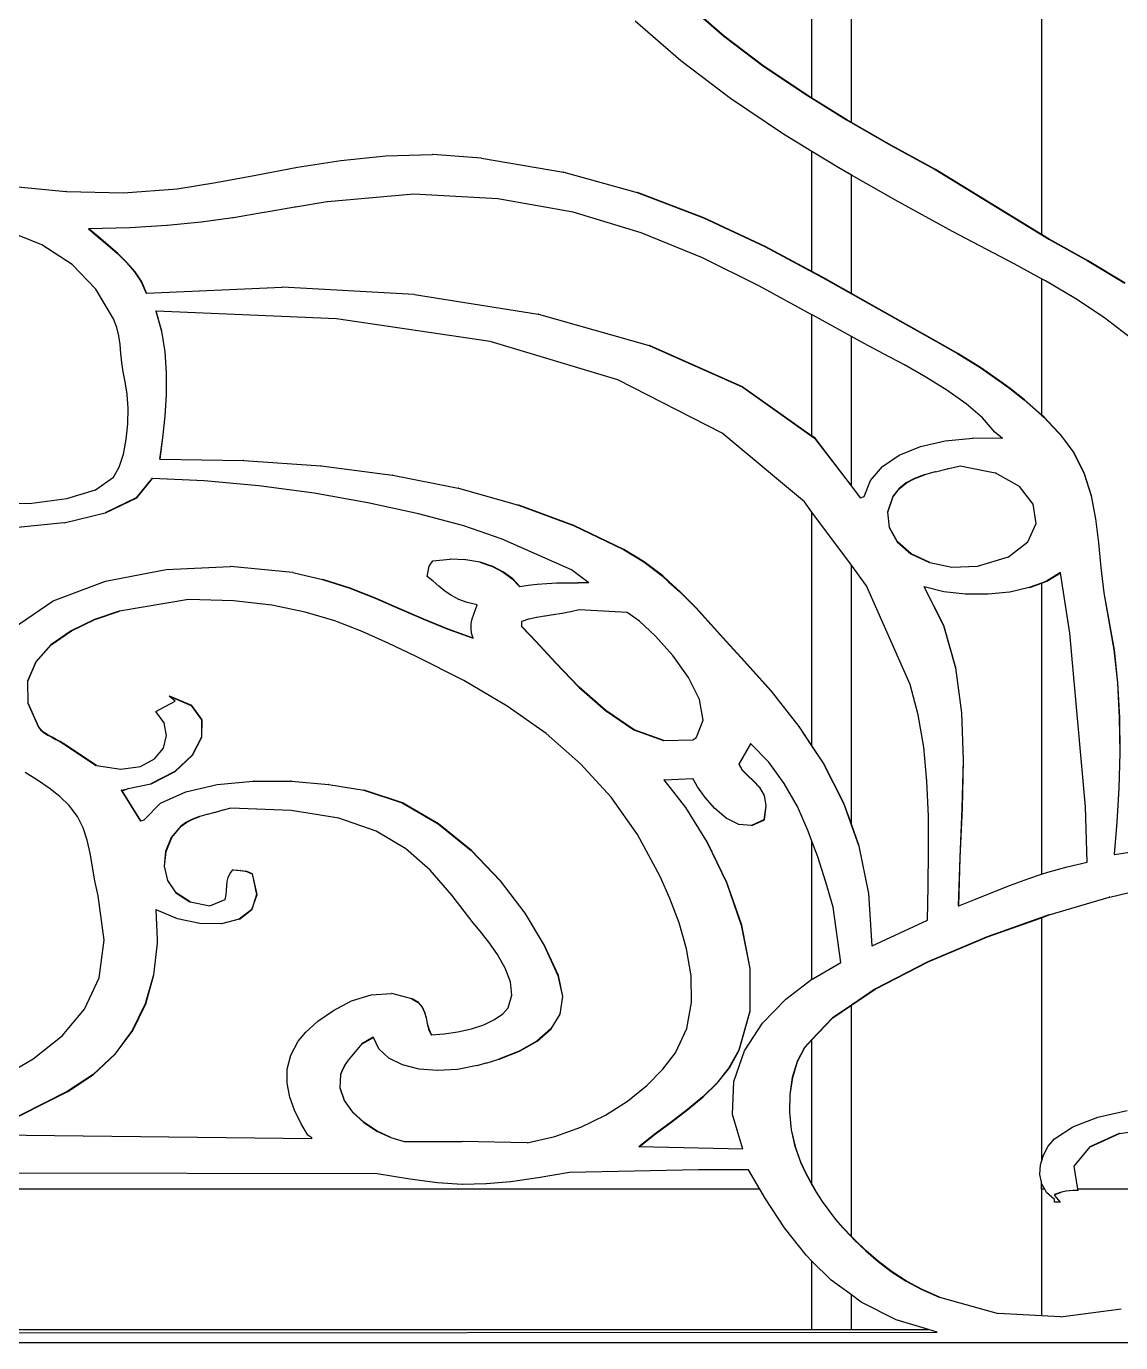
# Model space of a CAD drawing. Header units: inches. Extents: x 1397 to 20304, y -27267 to -746.
# Drawn here: x 4166.41 to 4180.51, y -26774.52 to -26757.56 of the extents above; entities that cross this region are included whole.
import ezdxf

# ---------------------------------------------------------------- set-up
doc = ezdxf.new("R2010")
doc.units = ezdxf.units.IN
doc.header["$LTSCALE"] = 17
doc.header["$MEASUREMENT"] = 0
doc.layers.add('25 BOT BAR', color=12, linetype='Continuous', lineweight=25)

# ---------------------------------------------------------------- blocks, each defined once
blk = doc.blocks.new('A$C99292ed1')
for p, q in [((105.029, 19.658), (105.029, 28.515)), ((104.521, 20.047), (104.521, 28.379)), ((107.478, 23.249), (107.478, 17.854)), ((102.928, 21.544), (103.387, 21.046)), ((103.392, 21.046), (102.932, 21.544)), ((102.832, 20.648), (102.244, 21.288)), ((103.392, 21.046), (103.387, 21.046)), ((103.387, 21.046), (103.885, 20.574)), ((103.89, 20.574), (103.392, 21.046)), ((103.473, 20.043), (102.832, 20.648)), ((103.885, 20.574), (104.415, 20.126)), ((103.89, 20.574), (103.885, 20.574)), ((104.419, 20.126), (103.89, 20.574)), ((104.155, 19.47), (103.473, 20.043)), ((104.419, 20.126), (104.415, 20.126)), ((104.415, 20.126), (104.967, 19.699)), ((104.521, 20.047), (104.419, 20.126)), ((104.972, 19.699), (104.521, 20.047)), ((104.967, 19.699), (105.534, 19.29)), ((104.972, 19.699), (104.967, 19.699)), ((105.029, 19.658), (104.972, 19.699)), ((105.539, 19.29), (105.029, 19.658)), ((104.521, 19.189), (104.155, 19.47)), ((104.521, 17.256), (104.521, 19.189)), ((104.867, 18.925), (104.521, 19.189)), ((105.539, 19.29), (105.534, 19.29)), ((105.534, 19.29), (106.11, 18.898)), ((106.115, 18.898), (105.539, 19.29)), ((97.894, 18.935), (98.45, 19.045)), ((98.45, 19.045), (99.029, 19.119)), ((99.029, 19.119), (99.631, 19.138)), ((99.631, 19.138), (99.632, 19.138)), ((99.636, 19.138), (99.632, 19.138)), ((100.258, 19.084), (99.636, 19.138)), ((100.262, 19.084), (100.258, 19.084)), ((100.262, 19.084), (101.32, 18.856)), ((97.357, 18.81), (97.894, 18.935)), ((101.325, 18.856), (101.32, 18.856)), ((101.325, 18.856), (102.268, 18.529)), ((105.029, 18.809), (104.867, 18.925)), ((106.11, 18.898), (107.573, 17.778)), ((106.115, 18.898), (106.11, 18.898)), ((107.478, 17.854), (106.115, 18.898)), ((96.34, 18.587), (96.84, 18.687)), ((96.84, 18.687), (97.357, 18.81)), ((105.029, 16.902), (105.029, 18.809)), ((105.597, 18.403), (105.029, 18.809)), ((94.159, 18.638), (94.909, 18.547)), ((94.914, 18.547), (94.909, 18.547)), ((94.914, 18.547), (95.649, 18.524)), ((95.649, 18.524), (96.34, 18.587)), ((99.39, 18.504), (98.279, 18.379)), ((100.475, 18.427), (99.39, 18.504)), ((102.268, 18.529), (103.125, 18.123)), ((102.273, 18.529), (102.268, 18.529)), ((103.13, 18.123), (102.273, 18.529)), ((98.274, 18.379), (97.865, 18.291)), ((98.279, 18.379), (98.274, 18.379)), ((101.446, 18.209), (100.475, 18.427)), ((106.333, 17.902), (105.597, 18.403)), ((97.46, 18.204), (97.066, 18.123)), ((97.465, 18.204), (97.46, 18.204)), ((97.86, 18.291), (97.465, 18.204)), ((97.865, 18.291), (97.86, 18.291)), ((102.319, 17.881), (101.446, 18.209)), ((96.21, 17.996), (95.736, 17.958)), ((96.215, 17.996), (96.21, 17.996)), ((96.649, 18.052), (96.215, 17.996)), ((96.654, 18.052), (96.649, 18.052)), ((97.061, 18.123), (96.654, 18.052)), ((97.066, 18.123), (97.061, 18.123)), ((103.125, 18.123), (103.915, 17.66)), ((103.13, 18.123), (103.125, 18.123)), ((103.919, 17.66), (103.13, 18.123)), ((94.598, 17.686), (94.119, 17.927)), ((95.199, 17.944), (95.321, 17.812)), ((95.204, 17.944), (95.199, 17.944)), ((95.731, 17.958), (95.204, 17.944)), ((95.326, 17.812), (95.204, 17.944)), ((95.321, 17.812), (95.447, 17.68)), ((95.326, 17.812), (95.321, 17.812)), ((95.452, 17.68), (95.326, 17.812)), ((95.736, 17.958), (95.731, 17.958)), ((103.113, 17.474), (102.319, 17.881)), ((107.125, 17.38), (106.333, 17.902)), ((107.578, 17.778), (107.478, 17.854)), ((94.987, 17.368), (94.598, 17.686)), ((95.447, 17.68), (95.571, 17.545)), ((95.452, 17.68), (95.447, 17.68)), ((95.576, 17.545), (95.452, 17.68)), ((103.915, 17.66), (104.659, 17.16)), ((103.919, 17.66), (103.915, 17.66)), ((104.521, 17.256), (103.919, 17.66)), ((107.578, 17.778), (107.573, 17.778)), ((107.573, 17.778), (108.069, 17.435)), ((108.074, 17.435), (107.578, 17.778)), ((95.571, 17.545), (95.689, 17.403)), ((95.576, 17.545), (95.571, 17.545)), ((95.694, 17.403), (95.576, 17.545)), ((103.844, 17.021), (103.113, 17.474)), ((95.294, 16.971), (94.987, 17.368)), ((95.689, 17.403), (95.794, 17.252)), ((95.694, 17.403), (95.689, 17.403)), ((95.799, 17.252), (95.694, 17.403)), ((107.478, 17.139), (107.125, 17.38)), ((108.074, 17.435), (108.069, 17.435)), ((108.069, 17.435), (108.552, 17.067)), ((108.556, 17.067), (108.074, 17.435)), ((95.794, 17.252), (95.88, 17.087)), ((95.799, 17.252), (95.794, 17.252)), ((95.885, 17.087), (95.799, 17.252)), ((104.664, 17.16), (104.521, 17.256)), ((104.659, 17.16), (105.383, 16.647)), ((104.664, 17.16), (104.659, 17.16)), ((105.029, 16.902), (104.664, 17.16)), ((107.478, 17.139), (107.478, 14.949)), ((107.529, 17.104), (107.478, 17.139)), ((95.521, 16.492), (95.294, 16.971)), ((95.88, 17.087), (95.943, 16.907)), ((95.885, 17.087), (95.88, 17.087)), ((95.948, 16.907), (95.885, 17.087)), ((95.948, 16.907), (97.694, 17.003)), ((97.694, 17.003), (97.696, 17.003)), ((97.699, 17.003), (97.696, 17.003)), ((99.397, 16.884), (97.699, 17.003)), ((104.521, 16.558), (103.844, 17.021)), ((107.923, 16.814), (107.529, 17.104)), ((95.943, 16.907), (95.948, 16.907)), ((99.402, 16.884), (99.397, 16.884)), ((99.402, 16.884), (100.993, 16.566)), ((105.388, 16.647), (105.029, 16.902)), ((108.293, 16.51), (107.923, 16.814)), ((105.383, 16.647), (106.11, 16.14)), ((105.388, 16.647), (105.383, 16.647)), ((106.115, 16.14), (105.388, 16.647)), ((95.563, 16.355), (95.521, 16.492)), ((96.067, 16.617), (96.138, 16.297)), ((96.072, 16.616), (96.067, 16.617)), ((96.143, 16.297), (96.072, 16.616)), ((98.396, 16.496), (96.072, 16.616)), ((100.373, 16.127), (98.396, 16.496)), ((100.997, 16.566), (100.993, 16.566)), ((100.997, 16.566), (102.423, 16.064)), ((104.521, 14.606), (104.521, 16.558)), ((104.532, 16.552), (104.521, 16.558)), ((105.029, 16.21), (104.532, 16.552)), ((108.627, 16.189), (108.293, 16.51)), ((95.589, 16.217), (95.563, 16.355)), ((96.143, 16.297), (96.138, 16.297)), ((96.138, 16.297), (96.181, 15.964)), ((96.186, 15.964), (96.143, 16.297)), ((95.606, 16.079), (95.589, 16.217)), ((102.022, 15.511), (100.373, 16.127)), ((105.029, 13.803), (105.029, 16.21)), ((105.192, 16.098), (105.029, 16.21)), ((106.11, 16.14), (106.395, 15.937)), ((106.115, 16.14), (106.11, 16.14)), ((106.399, 15.937), (106.115, 16.14)), ((95.617, 15.937), (95.606, 16.079)), ((96.186, 15.964), (96.181, 15.964)), ((96.181, 15.964), (96.2, 15.622)), ((96.205, 15.622), (96.186, 15.964)), ((102.423, 16.064), (103.63, 15.394)), ((102.428, 16.064), (102.423, 16.064)), ((103.635, 15.394), (102.428, 16.064)), ((105.442, 15.932), (105.192, 16.098)), ((95.629, 15.791), (95.617, 15.937)), ((95.645, 15.638), (95.629, 15.791)), ((105.713, 15.75), (105.442, 15.932)), ((106.395, 15.937), (106.688, 15.709)), ((106.399, 15.937), (106.395, 15.937)), ((106.693, 15.709), (106.399, 15.937)), ((95.67, 15.476), (95.645, 15.638)), ((96.2, 15.622), (96.199, 15.37)), ((96.205, 15.622), (96.2, 15.622)), ((96.204, 15.37), (96.205, 15.622)), ((105.99, 15.553), (105.713, 15.75)), ((106.688, 15.709), (106.978, 15.458)), ((106.693, 15.709), (106.688, 15.709)), ((106.983, 15.458), (106.693, 15.709)), ((95.697, 15.279), (95.67, 15.476)), ((103.366, 14.649), (102.022, 15.511)), ((106.26, 15.344), (105.99, 15.553)), ((106.983, 15.458), (106.978, 15.458)), ((106.978, 15.458), (107.069, 15.37)), ((107.074, 15.37), (106.983, 15.458)), ((95.709, 15.048), (95.697, 15.279)), ((96.199, 15.273), (96.182, 14.923)), ((96.187, 14.923), (96.204, 15.273)), ((96.199, 15.37), (96.204, 15.37)), ((96.199, 15.37), (96.199, 15.273)), ((96.204, 15.273), (96.199, 15.273)), ((96.204, 15.273), (96.204, 15.37)), ((103.635, 15.394), (103.63, 15.394)), ((103.63, 15.394), (104.556, 14.57)), ((103.635, 15.394), (104.521, 14.606)), ((106.507, 15.125), (106.26, 15.344)), ((107.069, 15.37), (107.074, 15.37)), ((107.069, 15.37), (107.255, 15.191)), ((107.26, 15.191), (107.074, 15.37)), ((106.718, 14.899), (106.507, 15.125)), ((107.26, 15.191), (107.255, 15.191)), ((107.255, 15.191), (107.478, 14.944)), ((107.478, 14.949), (107.26, 15.191)), ((95.706, 14.8), (95.709, 15.048)), ((107.478, 14.949), (107.478, 14.944)), ((107.513, 14.911), (107.478, 14.949)), ((107.478, 14.944), (107.508, 14.911)), ((95.686, 14.549), (95.706, 14.8)), ((96.182, 14.923), (96.153, 14.574)), ((96.158, 14.574), (96.187, 14.923)), ((96.187, 14.923), (96.182, 14.923)), ((106.878, 14.667), (106.718, 14.899)), ((107.513, 14.911), (107.508, 14.911)), ((107.508, 14.911), (107.696, 14.662)), ((107.7, 14.663), (107.513, 14.911)), ((104.426, 13.543), (103.366, 14.649)), ((104.561, 14.57), (104.521, 14.606)), ((106.978, 14.563), (106.878, 14.667)), ((107.696, 14.662), (107.7, 14.663)), ((107.696, 14.662), (107.725, 14.624)), ((107.729, 14.624), (107.7, 14.663)), ((107.725, 14.624), (107.895, 14.335)), ((107.729, 14.624), (107.725, 14.624)), ((107.9, 14.335), (107.729, 14.624)), ((95.65, 14.312), (95.686, 14.549)), ((96.153, 14.574), (96.116, 14.232)), ((96.121, 14.232), (96.158, 14.574)), ((96.158, 14.574), (96.153, 14.574)), ((104.561, 14.57), (104.556, 14.57)), ((104.556, 14.57), (105.029, 13.796)), ((105.029, 13.803), (104.561, 14.57)), ((105.647, 14.296), (105.921, 14.436)), ((105.921, 14.436), (106.239, 14.529)), ((106.239, 14.529), (106.595, 14.573)), ((106.6, 14.573), (106.595, 14.573)), ((106.978, 14.563), (106.6, 14.573)), ((95.595, 14.105), (95.65, 14.312)), ((105.429, 14.113), (105.647, 14.296)), ((107.895, 14.335), (108.031, 13.997)), ((107.9, 14.335), (107.895, 14.335)), ((108.035, 13.997), (107.9, 14.335)), ((95.521, 13.941), (95.595, 14.105)), ((96.121, 14.232), (96.116, 14.232)), ((96.121, 14.232), (97.195, 14.211)), ((97.2, 14.211), (97.195, 14.211)), ((97.2, 14.211), (98.194, 14.124)), ((98.199, 14.124), (98.194, 14.124)), ((98.199, 14.124), (99.116, 13.974)), ((105.274, 13.89), (105.429, 14.113)), ((106.268, 14.076), (106.432, 14.128)), ((106.432, 14.128), (106.881, 14.015)), ((95.29, 13.738), (95.521, 13.941)), ((96.017, 13.921), (95.815, 13.61)), ((95.82, 13.61), (96.022, 13.92)), ((96.022, 13.92), (96.017, 13.921)), ((96.69, 13.884), (96.022, 13.92)), ((99.121, 13.974), (99.116, 13.974)), ((99.121, 13.974), (99.964, 13.763)), ((105.844, 13.923), (105.735, 13.85)), ((105.74, 13.85), (105.849, 13.923)), ((105.969, 13.981), (105.844, 13.923)), ((105.849, 13.923), (105.844, 13.923)), ((105.849, 13.923), (105.973, 13.981)), ((105.973, 13.981), (105.969, 13.981)), ((106.108, 14.029), (105.973, 13.981)), ((106.113, 14.029), (106.108, 14.029)), ((106.113, 14.029), (106.263, 14.076)), ((106.268, 14.076), (106.263, 14.076)), ((107.196, 13.795), (106.881, 14.015)), ((108.031, 13.997), (108.119, 13.641)), ((108.035, 13.997), (108.031, 13.997)), ((108.124, 13.641), (108.035, 13.997)), ((97.395, 13.803), (96.69, 13.884)), ((98.106, 13.683), (97.395, 13.803)), ((99.969, 13.763), (99.964, 13.763)), ((99.969, 13.763), (100.741, 13.492)), ((105.029, 13.796), (105.029, 13.803)), ((105.146, 13.611), (105.029, 13.803)), ((105.029, 13.796), (105.143, 13.609)), ((105.192, 13.63), (105.274, 13.89)), ((105.641, 13.755), (105.574, 13.646)), ((105.581, 13.649), (105.646, 13.755)), ((105.735, 13.85), (105.641, 13.755)), ((105.646, 13.755), (105.641, 13.755)), ((105.646, 13.755), (105.74, 13.85)), ((105.74, 13.85), (105.735, 13.85)), ((107.373, 13.509), (107.196, 13.795)), ((94.467, 13.522), (94.919, 13.597)), ((94.919, 13.597), (95.29, 13.738)), ((95.815, 13.61), (95.414, 13.37)), ((95.419, 13.37), (95.82, 13.61)), ((95.82, 13.61), (95.815, 13.61)), ((98.8, 13.531), (98.106, 13.683)), ((105.143, 13.609), (105.146, 13.611)), ((105.146, 13.611), (105.192, 13.63)), ((105.564, 13.63), (105.494, 13.38)), ((105.499, 13.38), (105.569, 13.63)), ((105.574, 13.646), (105.564, 13.63)), ((105.569, 13.63), (105.564, 13.63)), ((105.569, 13.63), (105.581, 13.649)), ((105.574, 13.646), (105.581, 13.649)), ((108.119, 13.641), (108.175, 13.27)), ((108.124, 13.641), (108.119, 13.641)), ((108.18, 13.27), (108.124, 13.641)), ((93.988, 13.517), (94.467, 13.522)), ((99.452, 13.354), (98.8, 13.531)), ((100.741, 13.492), (101.449, 13.164)), ((100.746, 13.492), (100.741, 13.492)), ((101.454, 13.164), (100.746, 13.492)), ((104.521, 13.381), (104.426, 13.543)), ((107.41, 13.198), (107.373, 13.509)), ((94.886, 13.208), (95.414, 13.37)), ((95.419, 13.37), (95.414, 13.37)), ((100.037, 13.157), (99.452, 13.354)), ((104.521, 9.616), (104.521, 13.381)), ((105.029, 12.524), (104.521, 13.381)), ((105.494, 13.38), (105.516, 13.132)), ((105.499, 13.38), (105.494, 13.38)), ((105.52, 13.132), (105.499, 13.38)), ((108.175, 13.27), (108.212, 12.884)), ((108.18, 13.27), (108.175, 13.27)), ((108.216, 12.884), (108.18, 13.27)), ((94.881, 13.208), (94.29, 13.132)), ((94.886, 13.208), (94.881, 13.208)), ((100.53, 12.946), (100.037, 13.157)), ((101.454, 13.164), (101.449, 13.164)), ((101.449, 13.164), (102.093, 12.78)), ((102.097, 12.78), (101.454, 13.164)), ((105.52, 13.132), (105.516, 13.132)), ((105.516, 13.132), (105.62, 12.902)), ((105.625, 12.902), (105.52, 13.132)), ((107.304, 12.901), (107.41, 13.198)), ((101.423, 12.448), (100.53, 12.946)), ((105.62, 12.902), (105.796, 12.708)), ((105.625, 12.902), (105.62, 12.902)), ((105.801, 12.708), (105.625, 12.902)), ((107.054, 12.658), (107.304, 12.901)), ((102.097, 12.78), (102.093, 12.78)), ((102.093, 12.78), (102.353, 12.58)), ((102.358, 12.58), (102.097, 12.78)), ((108.212, 12.884), (108.242, 12.485)), ((108.216, 12.884), (108.212, 12.884)), ((108.247, 12.485), (108.216, 12.884)), ((99.588, 12.51), (99.638, 12.593)), ((99.638, 12.593), (99.857, 12.62)), ((99.861, 12.62), (99.857, 12.62)), ((99.862, 12.62), (99.861, 12.62)), ((100.059, 12.612), (99.862, 12.62)), ((100.063, 12.612), (100.059, 12.612)), ((100.241, 12.571), (100.063, 12.612)), ((100.241, 12.571), (100.403, 12.504)), ((100.246, 12.571), (100.241, 12.571)), ((100.408, 12.504), (100.246, 12.571)), ((102.358, 12.58), (102.353, 12.58)), ((102.353, 12.58), (102.593, 12.351)), ((102.598, 12.351), (102.358, 12.58)), ((105.801, 12.708), (105.796, 12.708)), ((105.796, 12.708), (106.034, 12.567)), ((106.039, 12.567), (105.801, 12.708)), ((106.039, 12.567), (106.034, 12.567)), ((106.039, 12.567), (106.324, 12.495)), ((106.655, 12.51), (107.054, 12.658)), ((95.42, 12.266), (96.201, 12.456)), ((96.201, 12.456), (97.023, 12.506)), ((97.025, 12.506), (97.023, 12.506)), ((97.028, 12.506), (97.025, 12.506)), ((97.827, 12.407), (97.028, 12.506)), ((97.832, 12.407), (97.827, 12.407)), ((97.832, 12.407), (98.214, 12.295)), ((99.563, 12.344), (99.588, 12.51)), ((100.403, 12.504), (100.543, 12.413)), ((100.408, 12.504), (100.403, 12.504)), ((100.548, 12.413), (100.408, 12.504)), ((100.548, 12.413), (100.543, 12.413)), ((100.543, 12.413), (100.66, 12.303)), ((100.665, 12.303), (100.548, 12.413)), ((101.646, 12.241), (101.423, 12.448)), ((105.029, 8.351), (105.029, 12.524)), ((105.225, 12.193), (105.029, 12.524)), ((106.324, 12.495), (106.655, 12.51)), ((107.722, 12.407), (107.545, 12.269)), ((107.55, 12.269), (107.722, 12.403)), ((107.722, 12.403), (107.722, 12.407)), ((107.846, 11.432), (107.722, 12.403)), ((108.242, 12.485), (108.281, 12.077)), ((108.247, 12.485), (108.242, 12.485)), ((108.286, 12.077), (108.247, 12.485)), ((94.742, 11.948), (95.42, 12.266)), ((98.219, 12.295), (98.214, 12.295)), ((98.214, 12.295), (98.567, 12.155)), ((98.572, 12.155), (98.219, 12.295)), ((99.64, 12.265), (99.563, 12.344)), ((99.714, 12.185), (99.64, 12.265)), ((100.66, 12.303), (100.754, 12.179)), ((100.665, 12.303), (100.66, 12.303)), ((100.758, 12.179), (100.665, 12.303)), ((100.863, 12.202), (100.98, 12.219)), ((100.98, 12.219), (101.104, 12.231)), ((101.104, 12.231), (101.233, 12.238)), ((101.233, 12.238), (101.368, 12.241)), ((101.368, 12.241), (101.506, 12.241)), ((101.506, 12.241), (101.508, 12.241)), ((101.511, 12.241), (101.508, 12.241)), ((101.646, 12.241), (101.511, 12.241)), ((102.598, 12.351), (102.593, 12.351)), ((102.593, 12.351), (102.675, 12.259)), ((102.678, 12.26), (102.598, 12.351)), ((102.675, 12.259), (102.678, 12.26)), ((102.675, 12.259), (102.816, 12.101)), ((102.821, 12.101), (102.678, 12.26)), ((107.478, 12.237), (107.322, 12.164)), ((107.327, 12.164), (107.478, 12.235)), ((107.545, 12.269), (107.478, 12.237)), ((107.478, 12.235), (107.55, 12.269)), ((107.478, 12.237), (107.478, 12.235)), ((107.478, 12.235), (107.478, 7.546)), ((107.55, 12.269), (107.545, 12.269)), ((98.567, 12.155), (98.895, 11.995)), ((98.572, 12.155), (98.567, 12.155)), ((98.899, 11.995), (98.572, 12.155)), ((99.791, 12.108), (99.714, 12.185)), ((99.875, 12.036), (99.791, 12.108)), ((100.754, 12.179), (100.758, 12.179)), ((100.758, 12.179), (100.863, 12.202)), ((102.821, 12.101), (102.816, 12.101)), ((102.816, 12.101), (103.025, 11.836)), ((103.03, 11.836), (102.821, 12.101)), ((105.787, 10.602), (105.225, 12.193)), ((105.961, 12.179), (106.215, 11.555)), ((105.966, 12.177), (105.961, 12.179)), ((106.219, 11.555), (105.966, 12.177)), ((106.222, 12.098), (105.966, 12.177)), ((106.501, 12.058), (106.222, 12.098)), ((106.787, 12.056), (106.501, 12.058)), ((106.791, 12.056), (106.787, 12.056)), ((107.065, 12.092), (106.791, 12.056)), ((107.069, 12.092), (107.065, 12.092)), ((107.322, 12.164), (107.069, 12.092)), ((107.327, 12.164), (107.322, 12.164)), ((108.281, 12.077), (108.413, 11.164)), ((108.286, 12.077), (108.281, 12.077)), ((108.418, 11.164), (108.286, 12.077)), ((94.228, 11.513), (94.742, 11.948)), ((96.488, 11.971), (95.6, 11.784)), ((97.068, 11.948), (96.488, 11.971)), ((97.563, 11.879), (97.068, 11.948)), ((97.993, 11.769), (97.563, 11.879)), ((98.895, 11.995), (99.208, 11.824)), ((98.899, 11.995), (98.895, 11.995)), ((99.212, 11.824), (98.899, 11.995)), ((99.97, 11.974), (99.875, 12.036)), ((100.079, 11.923), (99.97, 11.974)), ((100.208, 11.888), (100.079, 11.923)), ((100.186, 11.811), (100.208, 11.888)), ((95.596, 11.784), (95.275, 11.652)), ((95.28, 11.652), (95.6, 11.784)), ((95.6, 11.784), (95.596, 11.784)), ((98.375, 11.626), (97.993, 11.769)), ((99.212, 11.824), (99.208, 11.824)), ((99.208, 11.824), (99.516, 11.654)), ((99.521, 11.654), (99.212, 11.824)), ((100.145, 11.662), (100.164, 11.736)), ((100.164, 11.736), (100.186, 11.811)), ((101.187, 11.725), (101.082, 11.704)), ((101.192, 11.725), (101.187, 11.725)), ((101.299, 11.747), (101.192, 11.725)), ((101.303, 11.747), (101.299, 11.747)), ((101.411, 11.773), (101.303, 11.747)), ((101.416, 11.773), (101.411, 11.773)), ((101.522, 11.805), (101.416, 11.773)), ((102.142, 11.764), (101.522, 11.805)), ((102.299, 11.623), (102.142, 11.764)), ((103.03, 11.836), (103.025, 11.836)), ((103.025, 11.836), (103.224, 11.566)), ((103.229, 11.566), (103.03, 11.836)), ((95.275, 11.652), (94.974, 11.469)), ((94.979, 11.469), (95.28, 11.652)), ((95.28, 11.652), (95.275, 11.652)), ((98.727, 11.456), (98.375, 11.626)), ((99.521, 11.654), (99.516, 11.654)), ((99.516, 11.654), (99.83, 11.492)), ((99.834, 11.492), (99.521, 11.654)), ((100.128, 11.511), (100.132, 11.587)), ((100.132, 11.587), (100.145, 11.662)), ((100.778, 11.619), (100.778, 11.536)), ((100.783, 11.619), (100.778, 11.619)), ((100.783, 11.536), (100.778, 11.536)), ((100.778, 11.536), (100.883, 11.401)), ((100.871, 11.654), (100.783, 11.619)), ((100.783, 11.536), (100.783, 11.619)), ((100.886, 11.403), (100.783, 11.536)), ((100.876, 11.654), (100.871, 11.654)), ((100.972, 11.682), (100.876, 11.654)), ((100.976, 11.682), (100.972, 11.682)), ((101.077, 11.704), (100.976, 11.682)), ((101.082, 11.704), (101.077, 11.704)), ((102.507, 11.381), (102.299, 11.623)), ((103.224, 11.566), (103.416, 11.297)), ((103.229, 11.566), (103.224, 11.566)), ((103.421, 11.297), (103.229, 11.566)), ((106.215, 11.555), (106.37, 10.874)), ((106.219, 11.555), (106.215, 11.555)), ((106.374, 10.874), (106.219, 11.555)), ((94.974, 11.469), (94.715, 11.24)), ((94.72, 11.24), (94.979, 11.469)), ((94.979, 11.469), (94.974, 11.469)), ((99.068, 11.264), (98.727, 11.456)), ((99.834, 11.492), (99.83, 11.492)), ((99.83, 11.492), (100.158, 11.349)), ((100.158, 11.351), (99.834, 11.492)), ((100.136, 11.432), (100.128, 11.511)), ((100.158, 11.351), (100.136, 11.432)), ((100.883, 11.401), (100.886, 11.403)), ((100.883, 11.401), (100.964, 11.296)), ((100.969, 11.296), (100.886, 11.403)), ((102.729, 11.068), (102.507, 11.381)), ((108.044, 8.632), (107.846, 11.432)), ((94.715, 11.24), (94.521, 10.967)), ((94.525, 10.967), (94.72, 11.24)), ((94.72, 11.24), (94.715, 11.24)), ((99.414, 11.059), (99.068, 11.264)), ((100.158, 11.349), (100.158, 11.351)), ((100.964, 11.296), (101.215, 10.952)), ((100.969, 11.296), (100.964, 11.296)), ((101.22, 10.952), (100.969, 11.296)), ((103.416, 11.297), (103.605, 11.038)), ((103.421, 11.297), (103.416, 11.297)), ((103.61, 11.038), (103.421, 11.297)), ((100.035, 10.666), (99.414, 11.059)), ((102.93, 10.717), (102.729, 11.068)), ((103.61, 11.038), (103.605, 11.038)), ((103.605, 11.038), (103.995, 10.494)), ((104, 10.494), (103.61, 11.038)), ((108.413, 11.164), (108.459, 10.63)), ((108.418, 11.164), (108.413, 11.164)), ((108.463, 10.63), (108.418, 11.164)), ((94.521, 10.967), (94.414, 10.654)), ((94.419, 10.654), (94.525, 10.967)), ((94.525, 10.967), (94.521, 10.967)), ((101.215, 10.952), (101.518, 10.561)), ((101.22, 10.952), (101.215, 10.952)), ((101.523, 10.561), (101.22, 10.952)), ((106.37, 10.874), (106.447, 10.147)), ((106.374, 10.874), (106.37, 10.874)), ((106.452, 10.147), (106.374, 10.874)), ((103.072, 10.36), (102.93, 10.717)), ((94.414, 10.654), (94.417, 10.303)), ((94.419, 10.654), (94.414, 10.654)), ((94.422, 10.303), (94.419, 10.654)), ((100.594, 10.254), (100.035, 10.666)), ((101.518, 10.561), (101.86, 10.182)), ((101.523, 10.561), (101.518, 10.561)), ((101.864, 10.182), (101.523, 10.561)), ((105.891, 10.114), (105.787, 10.602)), ((108.459, 10.63), (108.482, 10.07)), ((108.463, 10.63), (108.459, 10.63)), ((108.487, 10.07), (108.463, 10.63)), ((96.315, 10.333), (96.24, 10.416)), ((96.245, 10.416), (96.24, 10.416)), ((96.24, 10.416), (96.25, 10.411)), ((96.529, 10.265), (96.245, 10.416)), ((96.245, 10.416), (96.25, 10.411)), ((96.25, 10.411), (96.524, 10.265)), ((103.119, 10.027), (103.072, 10.36)), ((104, 10.494), (103.995, 10.494)), ((103.995, 10.494), (104.352, 9.929)), ((104.357, 9.929), (104, 10.494)), ((94.417, 10.303), (94.554, 9.918)), ((94.422, 10.303), (94.417, 10.303)), ((94.559, 9.918), (94.422, 10.303)), ((96.067, 10.167), (96.315, 10.333)), ((96.524, 10.265), (96.657, 10.032)), ((96.529, 10.265), (96.524, 10.265)), ((96.662, 10.032), (96.529, 10.265)), ((101.095, 9.811), (100.594, 10.254)), ((101.86, 10.182), (102.227, 9.875)), ((101.864, 10.182), (101.86, 10.182)), ((102.232, 9.875), (101.864, 10.182)), ((96.173, 9.986), (96.067, 10.167)), ((96.657, 10.032), (96.655, 9.753)), ((96.662, 10.032), (96.657, 10.032)), ((96.66, 9.753), (96.662, 10.032)), ((103.035, 9.752), (103.119, 10.027)), ((105.961, 9.592), (105.891, 10.114)), ((106.447, 10.147), (106.468, 9.386)), ((106.452, 10.147), (106.447, 10.147)), ((106.473, 9.386), (106.452, 10.147)), ((108.482, 10.07), (108.487, 9.5)), ((108.487, 10.07), (108.482, 10.07)), ((108.491, 9.5), (108.487, 10.07)), ((94.554, 9.918), (94.587, 9.869)), ((94.559, 9.918), (94.554, 9.918)), ((94.592, 9.869), (94.559, 9.918)), ((94.587, 9.869), (94.628, 9.826)), ((94.592, 9.869), (94.587, 9.869)), ((94.632, 9.826), (94.592, 9.869)), ((96.205, 9.781), (96.173, 9.986)), ((102.227, 9.875), (102.607, 9.699)), ((102.232, 9.875), (102.227, 9.875)), ((102.611, 9.699), (102.232, 9.875)), ((104.357, 9.929), (104.352, 9.929)), ((104.352, 9.929), (104.521, 9.607)), ((104.521, 9.616), (104.357, 9.929)), ((94.628, 9.826), (94.675, 9.788)), ((94.632, 9.826), (94.628, 9.826)), ((94.679, 9.788), (94.632, 9.826)), ((94.675, 9.788), (94.725, 9.753)), ((94.679, 9.788), (94.675, 9.788)), ((94.73, 9.753), (94.679, 9.788)), ((94.725, 9.753), (94.777, 9.719)), ((94.73, 9.753), (94.725, 9.753)), ((94.782, 9.719), (94.73, 9.753)), ((94.777, 9.719), (94.829, 9.685)), ((94.782, 9.719), (94.777, 9.719)), ((94.833, 9.685), (94.782, 9.719)), ((94.829, 9.685), (94.877, 9.648)), ((94.833, 9.685), (94.829, 9.685)), ((94.881, 9.648), (94.833, 9.685)), ((96.164, 9.579), (96.205, 9.781)), ((96.655, 9.753), (96.534, 9.464)), ((96.539, 9.464), (96.66, 9.753)), ((96.66, 9.753), (96.655, 9.753)), ((101.541, 9.326), (101.095, 9.811)), ((102.607, 9.699), (102.611, 9.699)), ((102.611, 9.699), (102.985, 9.711)), ((102.985, 9.711), (103.001, 9.72)), ((103.001, 9.72), (103.01, 9.725)), ((103.01, 9.725), (103.018, 9.732)), ((103.018, 9.732), (103.024, 9.739)), ((103.024, 9.739), (103.035, 9.752)), ((94.877, 9.648), (95.298, 9.296)), ((94.881, 9.648), (94.877, 9.648)), ((95.303, 9.296), (94.881, 9.648)), ((96.051, 9.404), (96.164, 9.579)), ((103.729, 9.648), (103.58, 9.317)), ((103.585, 9.317), (103.732, 9.645)), ((103.732, 9.645), (103.729, 9.648)), ((103.966, 9.352), (103.732, 9.645)), ((104.521, 9.607), (104.521, 9.616)), ((104.671, 9.333), (104.521, 9.616)), ((104.521, 9.607), (104.666, 9.333)), ((106.002, 9.045), (105.961, 9.592)), ((108.487, 9.5), (108.475, 8.933)), ((108.48, 8.933), (108.491, 9.5)), ((108.491, 9.5), (108.487, 9.5)), ((95.868, 9.281), (96.051, 9.404)), ((96.534, 9.464), (96.311, 9.202)), ((96.316, 9.202), (96.539, 9.464)), ((96.539, 9.464), (96.534, 9.464)), ((104.165, 9.01), (103.966, 9.352)), ((104.666, 9.333), (104.927, 8.693)), ((104.671, 9.333), (104.666, 9.333)), ((104.932, 8.693), (104.671, 9.333)), ((106.468, 9.386), (106.455, 8.606)), ((106.459, 8.606), (106.473, 9.386)), ((106.473, 9.386), (106.468, 9.386)), ((94.542, 9.063), (94.382, 9.185)), ((95.303, 9.296), (95.298, 9.296)), ((95.303, 9.296), (95.617, 9.237)), ((95.617, 9.237), (95.868, 9.281)), ((96.311, 9.202), (96.001, 9.002)), ((96.006, 9.002), (96.316, 9.202)), ((96.316, 9.202), (96.311, 9.202)), ((101.932, 8.788), (101.541, 9.326)), ((103.58, 9.317), (103.621, 9.221)), ((103.585, 9.317), (103.58, 9.317)), ((103.626, 9.221), (103.585, 9.317)), ((103.621, 9.221), (103.689, 9.136)), ((103.626, 9.221), (103.621, 9.221)), ((103.694, 9.136), (103.626, 9.221)), ((94.694, 8.933), (94.542, 9.063)), ((95.709, 8.925), (96.001, 9.002)), ((96.006, 9.002), (96.001, 9.002)), ((96.453, 8.875), (96.859, 8.992)), ((96.859, 8.992), (97.321, 9.046)), ((97.326, 9.046), (97.321, 9.046)), ((97.326, 9.046), (97.808, 9.044)), ((97.813, 9.044), (97.808, 9.044)), ((97.813, 9.044), (98.292, 8.994)), ((98.297, 8.994), (98.292, 8.994)), ((98.297, 8.994), (98.745, 8.902)), ((102.613, 9.068), (102.892, 8.619)), ((102.618, 9.068), (102.613, 9.068)), ((102.618, 9.068), (102.985, 9.088)), ((102.897, 8.619), (102.618, 9.068)), ((103.047, 8.956), (102.985, 9.088)), ((103.689, 9.136), (103.769, 9.048)), ((103.694, 9.136), (103.689, 9.136)), ((103.774, 9.048), (103.694, 9.136)), ((103.769, 9.048), (103.846, 8.946)), ((103.774, 9.048), (103.769, 9.048)), ((103.85, 8.946), (103.774, 9.048)), ((104.333, 8.636), (104.165, 9.01)), ((106.021, 8.484), (106.002, 9.045)), ((94.831, 8.797), (94.694, 8.933)), ((95.625, 8.902), (95.621, 8.902)), ((95.621, 8.902), (95.628, 8.887)), ((95.625, 8.902), (95.703, 8.922)), ((95.632, 8.888), (95.625, 8.902)), ((95.628, 8.887), (95.632, 8.888)), ((95.628, 8.887), (95.868, 8.404)), ((95.632, 8.888), (95.703, 8.922)), ((95.872, 8.406), (95.632, 8.888)), ((95.703, 8.922), (95.709, 8.925)), ((96.129, 8.689), (96.453, 8.875)), ((98.745, 8.902), (99.241, 8.695)), ((98.75, 8.902), (98.745, 8.902)), ((99.246, 8.695), (98.75, 8.902)), ((103.145, 8.785), (103.047, 8.956)), ((103.846, 8.946), (103.904, 8.816)), ((103.85, 8.946), (103.846, 8.946)), ((103.908, 8.816), (103.85, 8.946)), ((108.475, 8.933), (108.45, 8.383)), ((108.455, 8.383), (108.48, 8.933)), ((108.48, 8.933), (108.475, 8.933)), ((94.951, 8.653), (94.831, 8.797)), ((95.057, 8.478), (94.951, 8.653)), ((95.918, 8.425), (96.129, 8.689)), ((96.133, 8.688), (96.133, 8.687)), ((99.241, 8.695), (99.705, 8.36)), ((99.246, 8.695), (99.241, 8.695)), ((99.71, 8.36), (99.246, 8.695)), ((102.272, 8.187), (101.932, 8.788)), ((103.271, 8.607), (103.145, 8.785)), ((103.904, 8.816), (103.928, 8.647)), ((103.908, 8.816), (103.904, 8.816)), ((103.932, 8.647), (103.908, 8.816)), ((104.932, 8.693), (104.927, 8.693)), ((104.927, 8.693), (105.029, 8.334)), ((105.029, 8.351), (104.932, 8.693)), ((96.725, 8.511), (96.635, 8.475)), ((96.73, 8.511), (96.725, 8.511)), ((96.826, 8.543), (96.73, 8.511)), ((96.831, 8.543), (96.826, 8.543)), ((96.929, 8.576), (96.831, 8.543)), ((96.934, 8.576), (96.929, 8.576)), ((97.034, 8.612), (96.934, 8.576)), ((97.81, 8.575), (97.034, 8.612)), ((98.423, 8.449), (97.81, 8.575)), ((102.892, 8.619), (103.17, 8.058)), ((102.897, 8.619), (102.892, 8.619)), ((103.175, 8.058), (102.897, 8.619)), ((103.418, 8.452), (103.271, 8.607)), ((103.928, 8.647), (103.903, 8.425)), ((103.908, 8.425), (103.932, 8.647)), ((103.932, 8.647), (103.928, 8.647)), ((104.474, 8.238), (104.333, 8.636)), ((106.024, 7.917), (106.021, 8.484)), ((106.455, 8.606), (106.427, 7.818)), ((106.432, 7.818), (106.459, 8.606)), ((106.459, 8.606), (106.455, 8.606)), ((108.069, 7.74), (108.044, 8.632)), ((95.132, 8.292), (95.057, 8.478)), ((95.868, 8.404), (95.872, 8.406)), ((95.872, 8.406), (95.918, 8.425)), ((96.389, 8.321), (96.266, 8.138)), ((96.271, 8.138), (96.394, 8.321)), ((96.46, 8.384), (96.389, 8.321)), ((96.394, 8.321), (96.389, 8.321)), ((96.394, 8.321), (96.465, 8.384)), ((96.541, 8.434), (96.46, 8.384)), ((96.465, 8.384), (96.46, 8.384)), ((96.465, 8.384), (96.545, 8.434)), ((96.63, 8.475), (96.541, 8.434)), ((96.545, 8.434), (96.541, 8.434)), ((96.545, 8.434), (96.635, 8.475)), ((96.635, 8.475), (96.63, 8.475)), ((98.905, 8.24), (98.423, 8.449)), ((99.705, 8.36), (100.129, 7.931)), ((99.71, 8.36), (99.705, 8.36)), ((100.134, 7.931), (99.71, 8.36)), ((103.578, 8.349), (103.418, 8.452)), ((103.742, 8.33), (103.578, 8.349)), ((103.903, 8.425), (103.742, 8.33)), ((103.747, 8.33), (103.742, 8.33)), ((103.747, 8.33), (103.908, 8.425)), ((103.908, 8.425), (103.903, 8.425)), ((105.029, 8.334), (105.029, 8.351)), ((105.13, 7.997), (105.029, 8.351)), ((105.029, 8.334), (105.125, 7.997)), ((108.45, 8.383), (108.416, 7.865)), ((108.421, 7.866), (108.455, 8.383)), ((108.455, 8.383), (108.45, 8.383)), ((95.184, 8.095), (95.132, 8.292)), ((99.288, 7.958), (98.905, 8.24)), ((102.564, 7.512), (102.272, 8.187)), ((104.521, 8.077), (104.474, 8.238)), ((95.221, 7.887), (95.184, 8.095)), ((96.266, 8.138), (96.193, 7.915)), ((96.198, 7.915), (96.271, 8.138)), ((96.271, 8.138), (96.266, 8.138)), ((103.17, 8.058), (103.419, 7.416)), ((103.175, 8.058), (103.17, 8.058)), ((103.423, 7.416), (103.175, 8.058)), ((104.521, 5.855), (104.521, 8.077)), ((104.595, 7.828), (104.521, 8.077)), ((105.13, 7.997), (105.125, 7.997)), ((105.125, 7.997), (105.25, 7.235)), ((105.255, 7.235), (105.13, 7.997)), ((95.282, 7.44), (95.221, 7.887)), ((96.193, 7.915), (96.175, 7.677)), ((96.179, 7.677), (96.198, 7.915)), ((96.198, 7.915), (96.193, 7.915)), ((99.603, 7.613), (99.288, 7.958)), ((100.129, 7.931), (100.503, 7.438)), ((100.134, 7.931), (100.129, 7.931)), ((100.508, 7.438), (100.134, 7.931)), ((104.7, 7.417), (104.595, 7.828)), ((106.019, 7.355), (106.024, 7.917)), ((106.427, 7.818), (106.407, 7.035)), ((106.412, 7.038), (106.432, 7.818)), ((106.432, 7.818), (106.427, 7.818)), ((108.416, 7.865), (108.421, 7.866)), ((108.421, 7.866), (108.862, 7.951)), ((96.175, 7.677), (96.217, 7.447)), ((96.179, 7.677), (96.175, 7.677)), ((96.221, 7.447), (96.179, 7.677)), ((107.559, 7.579), (107.809, 7.668)), ((107.809, 7.668), (108.069, 7.74)), ((96.986, 7.427), (96.998, 7.492)), ((96.998, 7.492), (97.02, 7.555)), ((97.02, 7.555), (97.059, 7.616)), ((97.064, 7.616), (97.059, 7.616)), ((97.064, 7.616), (97.112, 7.613)), ((97.117, 7.613), (97.112, 7.613)), ((97.117, 7.613), (97.155, 7.609)), ((97.16, 7.609), (97.155, 7.609)), ((97.16, 7.609), (97.19, 7.602)), ((97.194, 7.602), (97.19, 7.602)), ((97.194, 7.602), (97.219, 7.594)), ((97.219, 7.594), (97.246, 7.583)), ((97.224, 7.594), (97.219, 7.594)), ((97.251, 7.583), (97.224, 7.594)), ((97.246, 7.583), (97.275, 7.57)), ((97.251, 7.583), (97.246, 7.583)), ((97.279, 7.57), (97.251, 7.583)), ((97.275, 7.57), (97.307, 7.554)), ((97.279, 7.57), (97.275, 7.57)), ((97.312, 7.554), (97.279, 7.57)), ((97.307, 7.554), (97.366, 7.222)), ((97.312, 7.554), (97.307, 7.554)), ((97.371, 7.222), (97.312, 7.554)), ((99.883, 7.212), (99.603, 7.613)), ((102.69, 7.155), (102.564, 7.512)), ((107.081, 7.372), (107.317, 7.48)), ((107.317, 7.48), (107.478, 7.546)), ((107.478, 7.546), (107.559, 7.579)), ((95.323, 7.201), (95.282, 7.44)), ((96.217, 7.447), (96.325, 7.247)), ((96.221, 7.447), (96.217, 7.447)), ((96.33, 7.247), (96.221, 7.447)), ((96.979, 7.29), (96.982, 7.36)), ((96.982, 7.36), (96.986, 7.427)), ((100.503, 7.438), (100.82, 6.917)), ((100.508, 7.438), (100.503, 7.438)), ((100.825, 6.917), (100.508, 7.438)), ((103.419, 7.416), (103.611, 6.728)), ((103.423, 7.416), (103.419, 7.416)), ((103.616, 6.728), (103.423, 7.416)), ((104.795, 7.015), (104.7, 7.417)), ((106.011, 6.807), (106.019, 7.355)), ((106.852, 7.26), (107.081, 7.372)), ((108.358, 7.178), (109.061, 7.388)), ((95.4, 6.483), (95.323, 7.201)), ((96.325, 7.247), (96.504, 7.102)), ((96.33, 7.247), (96.325, 7.247)), ((96.509, 7.102), (96.33, 7.247)), ((96.761, 7.035), (96.96, 7.139)), ((96.96, 7.139), (96.973, 7.217)), ((96.973, 7.217), (96.979, 7.29)), ((97.366, 7.222), (97.302, 6.981)), ((97.306, 6.981), (97.371, 7.222)), ((97.371, 7.222), (97.366, 7.222)), ((100.158, 6.766), (99.883, 7.212)), ((102.809, 6.761), (102.69, 7.155)), ((105.255, 7.235), (105.25, 7.235)), ((105.25, 7.235), (105.291, 6.392)), ((105.296, 6.395), (105.255, 7.235)), ((106.412, 7.038), (106.628, 7.146)), ((106.628, 7.146), (106.852, 7.26)), ((107.58, 6.891), (108.353, 7.178)), ((108.358, 7.178), (108.353, 7.178)), ((96.067, 6.973), (96.082, 6.499)), ((96.072, 6.971), (96.067, 6.973)), ((96.087, 6.497), (96.072, 6.971)), ((96.345, 6.829), (96.072, 6.971)), ((96.509, 7.102), (96.504, 7.102)), ((96.509, 7.102), (96.761, 7.035)), ((97.302, 6.981), (97.14, 6.825)), ((97.145, 6.825), (97.306, 6.981)), ((97.306, 6.981), (97.302, 6.981)), ((104.895, 6.123), (104.795, 7.015)), ((106.407, 7.035), (106.412, 7.038)), ((96.634, 6.753), (96.345, 6.829)), ((97.14, 6.825), (96.913, 6.75)), ((97.145, 6.825), (97.14, 6.825)), ((100.82, 6.917), (101.072, 6.398)), ((100.825, 6.917), (100.82, 6.917)), ((101.077, 6.398), (100.825, 6.917)), ((105.296, 6.395), (106.011, 6.807)), ((107.478, 6.848), (106.779, 6.54)), ((106.784, 6.54), (107.478, 6.846)), ((107.478, 6.846), (107.58, 6.891)), ((107.575, 6.891), (107.478, 6.848)), ((107.478, 6.848), (107.478, 6.846)), ((107.478, 6.846), (107.478, 2.918)), ((107.58, 6.891), (107.575, 6.891)), ((96.913, 6.75), (96.634, 6.753)), ((100.246, 6.628), (100.158, 6.766)), ((100.356, 6.452), (100.246, 6.628)), ((102.905, 6.343), (102.809, 6.761)), ((103.611, 6.728), (103.721, 6.026)), ((103.616, 6.728), (103.611, 6.728)), ((103.726, 6.026), (103.616, 6.728)), ((95.336, 5.879), (95.4, 6.483)), ((96.082, 6.499), (96.087, 6.497)), ((96.082, 6.499), (96.084, 6.434)), ((96.089, 6.434), (96.087, 6.497)), ((100.47, 6.251), (100.356, 6.452)), ((106.779, 6.54), (106.014, 6.137)), ((106.019, 6.137), (106.784, 6.54)), ((106.784, 6.54), (106.779, 6.54)), ((96.084, 6.434), (96.038, 5.927)), ((96.043, 5.927), (96.089, 6.434)), ((96.089, 6.434), (96.084, 6.434)), ((101.072, 6.398), (101.249, 5.916)), ((101.077, 6.398), (101.072, 6.398)), ((101.254, 5.916), (101.077, 6.398)), ((102.964, 5.912), (102.905, 6.343)), ((105.291, 6.392), (105.296, 6.395)), ((100.57, 6.033), (100.47, 6.251)), ((104.532, 5.864), (104.895, 6.123)), ((106.014, 6.137), (105.333, 5.697)), ((105.338, 5.697), (106.019, 6.137)), ((106.019, 6.137), (106.014, 6.137)), ((100.638, 5.812), (100.57, 6.033)), ((103.721, 6.026), (103.72, 5.343)), ((103.726, 6.026), (103.721, 6.026)), ((103.724, 5.343), (103.726, 6.026)), ((95.149, 5.372), (95.336, 5.879)), ((96.038, 5.927), (95.931, 5.457)), ((95.936, 5.457), (96.043, 5.927)), ((96.043, 5.927), (96.038, 5.927)), ((100.655, 5.596), (100.638, 5.812)), ((101.249, 5.916), (101.308, 5.578)), ((101.254, 5.916), (101.249, 5.916)), ((101.313, 5.578), (101.254, 5.916)), ((102.97, 5.482), (102.964, 5.912)), ((104.186, 5.536), (104.521, 5.855)), ((104.521, 5.855), (104.532, 5.864)), ((98.587, 5.505), (98.841, 5.605)), ((98.841, 5.605), (99.104, 5.626)), ((99.109, 5.626), (99.104, 5.626)), ((99.104, 5.626), (99.105, 5.626)), ((99.109, 5.626), (99.105, 5.626)), ((99.365, 5.542), (99.109, 5.626)), ((105.333, 5.697), (105.029, 5.439)), ((105.029, 5.435), (105.338, 5.697)), ((105.338, 5.697), (105.333, 5.697)), ((95.931, 5.457), (95.764, 5.029)), ((95.769, 5.029), (95.936, 5.457)), ((95.936, 5.457), (95.931, 5.457)), ((98.355, 5.353), (98.587, 5.505)), ((99.365, 5.542), (99.446, 5.479)), ((99.37, 5.542), (99.365, 5.542)), ((99.451, 5.479), (99.37, 5.542)), ((99.446, 5.479), (99.498, 5.404)), ((99.451, 5.479), (99.446, 5.479)), ((99.503, 5.404), (99.451, 5.479)), ((100.605, 5.397), (100.655, 5.596)), ((101.308, 5.578), (101.272, 5.293)), ((101.277, 5.293), (101.313, 5.578)), ((101.313, 5.578), (101.308, 5.578)), ((102.907, 5.064), (102.97, 5.482)), ((103.884, 5.145), (104.186, 5.536)), ((105.029, 5.439), (104.786, 5.232)), ((104.791, 5.232), (105.029, 5.435)), ((105.029, 5.435), (105.029, 5.439)), ((105.029, 1.712), (105.029, 5.435)), ((94.859, 4.943), (95.149, 5.372)), ((98.156, 5.177), (98.355, 5.353)), ((99.498, 5.404), (99.53, 5.321)), ((99.503, 5.404), (99.498, 5.404)), ((99.535, 5.321), (99.503, 5.404)), ((99.53, 5.321), (99.549, 5.232)), ((99.535, 5.321), (99.53, 5.321)), ((99.553, 5.232), (99.535, 5.321)), ((100.43, 5.204), (100.537, 5.296)), ((100.537, 5.296), (100.605, 5.397)), ((101.272, 5.293), (101.157, 5.055)), ((101.161, 5.055), (101.277, 5.293)), ((101.277, 5.293), (101.272, 5.293)), ((103.72, 5.343), (103.58, 4.713)), ((103.585, 4.713), (103.724, 5.343)), ((103.724, 5.343), (103.72, 5.343)), ((98.001, 5.003), (98.156, 5.177)), ((99.549, 5.232), (99.563, 5.14)), ((99.553, 5.232), (99.549, 5.232)), ((99.568, 5.14), (99.553, 5.232)), ((99.563, 5.14), (99.582, 5.049)), ((99.568, 5.14), (99.563, 5.14)), ((99.587, 5.049), (99.568, 5.14)), ((100.133, 5.056), (100.292, 5.123)), ((100.292, 5.123), (100.43, 5.204)), ((103.652, 4.701), (103.884, 5.145)), ((104.786, 5.232), (104.521, 4.883)), ((104.521, 4.877), (104.791, 5.232)), ((104.791, 5.232), (104.786, 5.232)), ((94.485, 4.575), (94.859, 4.943)), ((95.764, 5.029), (95.54, 4.648)), ((95.545, 4.648), (95.769, 5.029)), ((95.769, 5.029), (95.764, 5.029)), ((97.902, 4.858), (98.001, 5.003)), ((98.869, 4.92), (98.72, 4.816)), ((98.87, 4.917), (98.869, 4.92)), ((99.582, 5.049), (99.613, 4.962)), ((99.587, 5.049), (99.582, 5.049)), ((99.618, 4.962), (99.587, 5.049)), ((99.613, 4.962), (99.618, 4.962)), ((99.618, 4.962), (99.784, 4.973)), ((99.784, 4.973), (99.96, 5.006)), ((99.96, 5.006), (100.133, 5.056)), ((101.157, 5.055), (100.977, 4.858)), ((100.982, 4.858), (101.161, 5.055)), ((101.161, 5.055), (101.157, 5.055)), ((102.762, 4.671), (102.907, 5.064)), ((97.806, 4.631), (97.902, 4.858)), ((98.72, 4.816), (98.679, 4.749)), ((98.684, 4.749), (98.725, 4.816)), ((98.725, 4.816), (98.72, 4.816)), ((98.725, 4.816), (98.87, 4.917)), ((98.941, 4.732), (98.87, 4.917)), ((100.977, 4.858), (100.749, 4.698)), ((100.754, 4.698), (100.982, 4.858)), ((100.982, 4.858), (100.977, 4.858)), ((104.424, 4.754), (104.33, 4.528)), ((104.335, 4.528), (104.428, 4.754)), ((104.521, 4.883), (104.424, 4.754)), ((104.428, 4.754), (104.424, 4.754)), ((104.428, 4.754), (104.521, 4.877)), ((104.521, 4.877), (104.521, 4.883)), ((104.521, 2.554), (104.521, 4.877)), ((95.54, 4.648), (95.26, 4.32)), ((95.265, 4.32), (95.545, 4.648)), ((95.545, 4.648), (95.54, 4.648)), ((97.761, 4.404), (97.806, 4.631)), ((98.589, 4.618), (98.545, 4.55)), ((98.55, 4.55), (98.594, 4.618)), ((98.635, 4.684), (98.589, 4.618)), ((98.594, 4.618), (98.589, 4.618)), ((98.594, 4.618), (98.64, 4.684)), ((98.679, 4.749), (98.635, 4.684)), ((98.64, 4.684), (98.635, 4.684)), ((98.64, 4.684), (98.684, 4.749)), ((98.684, 4.749), (98.679, 4.749)), ((99.07, 4.584), (98.941, 4.732)), ((99.247, 4.475), (99.07, 4.584)), ((100.749, 4.698), (100.488, 4.568)), ((100.492, 4.568), (100.754, 4.698)), ((100.754, 4.698), (100.749, 4.698)), ((102.601, 4.404), (102.762, 4.671)), ((103.58, 4.713), (103.452, 4.429)), ((103.457, 4.429), (103.585, 4.713)), ((103.515, 4.209), (103.652, 4.701)), ((103.585, 4.713), (103.58, 4.713)), ((94.046, 4.248), (94.485, 4.575)), ((98.505, 4.479), (98.472, 4.403)), ((98.477, 4.403), (98.51, 4.479)), ((98.545, 4.55), (98.505, 4.479)), ((98.51, 4.479), (98.505, 4.479)), ((98.51, 4.479), (98.55, 4.55)), ((98.55, 4.55), (98.545, 4.55)), ((99.459, 4.408), (99.247, 4.475)), ((100.208, 4.464), (99.955, 4.402)), ((100.213, 4.464), (100.208, 4.464)), ((100.213, 4.464), (100.32, 4.506)), ((100.32, 4.506), (100.322, 4.505)), ((100.322, 4.505), (100.488, 4.568)), ((100.492, 4.568), (100.488, 4.568)), ((103.452, 4.429), (103.296, 4.181)), ((103.3, 4.181), (103.457, 4.429)), ((103.457, 4.429), (103.452, 4.429)), ((104.33, 4.528), (104.268, 4.272)), ((104.273, 4.272), (104.335, 4.528)), ((104.335, 4.528), (104.33, 4.528)), ((95.26, 4.32), (94.926, 4.049)), ((94.931, 4.049), (95.265, 4.32)), ((95.265, 4.32), (95.26, 4.32)), ((97.759, 4.179), (97.761, 4.404)), ((98.447, 4.319), (98.438, 4.106)), ((98.443, 4.106), (98.452, 4.319)), ((98.472, 4.403), (98.447, 4.319)), ((98.452, 4.319), (98.447, 4.319)), ((98.452, 4.319), (98.477, 4.403)), ((98.477, 4.403), (98.472, 4.403)), ((99.697, 4.383), (99.459, 4.408)), ((99.7, 4.384), (99.697, 4.383)), ((99.7, 4.384), (99.702, 4.383)), ((99.95, 4.402), (99.702, 4.383)), ((99.955, 4.402), (99.95, 4.402)), ((102.393, 4.142), (102.601, 4.404)), ((104.268, 4.272), (104.236, 3.996)), ((104.241, 3.996), (104.273, 4.272)), ((104.273, 4.272), (104.268, 4.272)), ((97.793, 3.958), (97.759, 4.179)), ((98.438, 4.106), (98.495, 3.902)), ((98.443, 4.106), (98.438, 4.106)), ((98.499, 3.902), (98.443, 4.106)), ((102.144, 3.892), (102.393, 4.142)), ((103.296, 4.181), (103.116, 3.96)), ((103.12, 3.96), (103.3, 4.181)), ((103.3, 4.181), (103.296, 4.181)), ((103.499, 3.678), (103.515, 4.209)), ((94.926, 4.049), (93.81, 3.344)), ((93.815, 3.344), (94.931, 4.049)), ((94.931, 4.049), (94.926, 4.049)), ((97.854, 3.744), (97.793, 3.958)), ((98.495, 3.902), (98.602, 3.713)), ((98.499, 3.902), (98.495, 3.902)), ((98.607, 3.713), (98.499, 3.902)), ((103.116, 3.96), (102.919, 3.756)), ((102.924, 3.756), (103.12, 3.96)), ((103.12, 3.96), (103.116, 3.96)), ((104.236, 3.996), (104.232, 3.712)), ((104.241, 3.996), (104.236, 3.996)), ((104.237, 3.712), (104.241, 3.996)), ((97.934, 3.538), (97.854, 3.744)), ((101.859, 3.666), (102.144, 3.892)), ((102.919, 3.756), (102.712, 3.56)), ((102.717, 3.56), (102.924, 3.756)), ((102.924, 3.756), (102.919, 3.756)), ((108.207, 3.632), (108.585, 3.742)), ((98.602, 3.713), (98.747, 3.546)), ((98.607, 3.713), (98.602, 3.713)), ((98.752, 3.546), (98.607, 3.713)), ((101.545, 3.472), (101.859, 3.666)), ((103.63, 3.116), (103.499, 3.678)), ((104.237, 3.712), (104.232, 3.712)), ((104.232, 3.712), (104.255, 3.429)), ((104.259, 3.429), (104.237, 3.712)), ((107.885, 3.476), (108.207, 3.632)), ((98.026, 3.344), (97.934, 3.538)), ((98.747, 3.546), (98.915, 3.407)), ((98.752, 3.546), (98.747, 3.546)), ((98.92, 3.407), (98.752, 3.546)), ((98.915, 3.407), (99.093, 3.303)), ((98.92, 3.407), (98.915, 3.407)), ((99.097, 3.303), (98.92, 3.407)), ((101.208, 3.32), (101.545, 3.472)), ((102.584, 3.441), (102.501, 3.363)), ((102.505, 3.363), (102.587, 3.439)), ((102.712, 3.56), (102.584, 3.441)), ((102.584, 3.441), (102.587, 3.439)), ((102.587, 3.439), (102.717, 3.56)), ((102.717, 3.56), (102.712, 3.56)), ((104.259, 3.429), (104.255, 3.429)), ((104.255, 3.429), (104.303, 3.158)), ((104.307, 3.158), (104.259, 3.429)), ((107.647, 3.282), (107.885, 3.476)), ((108.483, 3.368), (108.943, 3.452)), ((98.075, 3.282), (93.815, 3.344)), ((98.075, 3.302), (98.026, 3.344)), ((98.075, 3.282), (98.075, 3.302)), ((99.097, 3.303), (99.093, 3.303)), ((99.097, 3.303), (99.266, 3.24)), ((99.266, 3.24), (100.014, 3.24)), ((100.853, 3.22), (100.014, 3.24)), ((100.853, 3.22), (101.208, 3.32)), ((102.501, 3.363), (102.291, 3.157)), ((102.296, 3.157), (102.505, 3.363)), ((102.505, 3.363), (102.501, 3.363)), ((107.565, 3.164), (107.647, 3.282)), ((108.478, 3.368), (108.1, 3.156)), ((108.105, 3.156), (108.483, 3.368)), ((108.483, 3.368), (108.478, 3.368)), ((102.296, 3.157), (102.291, 3.157)), ((103.63, 3.116), (102.296, 3.157)), ((104.307, 3.158), (104.303, 3.158)), ((104.303, 3.158), (104.374, 2.908)), ((104.379, 2.908), (104.307, 3.158)), ((107.503, 3.022), (107.565, 3.164)), ((108.1, 3.156), (107.895, 2.842)), ((107.9, 2.842), (108.105, 3.156)), ((108.105, 3.156), (108.1, 3.156)), ((104.379, 2.908), (104.374, 2.908)), ((104.374, 2.908), (104.435, 2.745)), ((104.44, 2.745), (104.379, 2.908)), ((107.466, 2.868), (107.478, 2.918)), ((107.478, 2.918), (107.503, 3.022)), ((98.919, 2.722), (88.261, 2.743)), ((99.339, 2.632), (98.919, 2.722)), ((101.398, 2.743), (100.992, 2.655)), ((101.403, 2.743), (101.398, 2.743)), ((103.06, 2.784), (101.403, 2.743)), ((103.704, 2.784), (103.06, 2.784)), ((103.849, 2.472), (103.704, 2.784)), ((104.435, 2.745), (104.502, 2.584)), ((104.44, 2.745), (104.435, 2.745)), ((104.507, 2.584), (104.44, 2.745)), ((107.458, 2.709), (107.466, 2.868)), ((107.9, 2.842), (107.895, 2.842)), ((107.895, 2.842), (107.942, 2.472)), ((107.947, 2.472), (107.9, 2.842)), ((99.697, 2.575), (99.339, 2.632)), ((100.016, 2.551), (99.697, 2.575)), ((100.019, 2.551), (100.016, 2.551)), ((100.019, 2.551), (100.02, 2.551)), ((100.321, 2.557), (100.02, 2.551)), ((100.326, 2.557), (100.321, 2.557)), ((100.637, 2.593), (100.326, 2.557)), ((100.641, 2.593), (100.637, 2.593)), ((100.988, 2.655), (100.641, 2.593)), ((100.992, 2.655), (100.988, 2.655)), ((104.507, 2.584), (104.502, 2.584)), ((104.502, 2.584), (104.521, 2.543)), ((104.521, 2.554), (104.507, 2.584)), ((104.521, 2.543), (104.521, 2.554)), ((104.536, 2.523), (104.521, 2.554)), ((107.478, 2.586), (107.458, 2.709)), ((107.478, 2.472), (107.478, 2.586)), ((107.483, 2.556), (107.478, 2.586)), ((107.521, 2.472), (107.483, 2.556)), ((107.488, 2.555), (107.489, 2.554)), ((103.849, 2.472), (87.374, 2.472)), ((103.922, 2.315), (103.849, 2.472)), ((104.521, 2.543), (104.53, 2.526)), ((104.53, 2.526), (104.536, 2.523)), ((104.53, 2.526), (104.575, 2.427)), ((104.58, 2.427), (104.536, 2.523)), ((104.58, 2.427), (104.575, 2.427)), ((104.575, 2.427), (104.654, 2.275)), ((104.659, 2.275), (104.58, 2.427)), ((107.521, 2.472), (107.478, 2.472)), ((107.478, 2.472), (107.478, 0.433)), ((107.545, 2.419), (107.521, 2.472)), ((107.647, 2.307), (107.545, 2.419)), ((107.684, 2.406), (107.647, 2.39)), ((107.652, 2.39), (107.647, 2.39)), ((107.647, 2.39), (107.647, 2.369)), ((107.652, 2.39), (107.688, 2.406)), ((107.652, 2.369), (107.652, 2.39)), ((107.718, 2.42), (107.684, 2.406)), ((107.688, 2.406), (107.684, 2.406)), ((107.688, 2.406), (107.723, 2.42)), ((107.723, 2.42), (107.718, 2.42)), ((107.754, 2.432), (107.723, 2.42)), ((107.758, 2.432), (107.754, 2.432)), ((107.792, 2.44), (107.758, 2.432)), ((107.796, 2.44), (107.792, 2.44)), ((107.835, 2.447), (107.796, 2.44)), ((107.839, 2.447), (107.835, 2.447)), ((107.885, 2.451), (107.839, 2.447)), ((107.89, 2.451), (107.885, 2.451)), ((107.945, 2.452), (107.89, 2.451)), ((107.947, 2.472), (107.942, 2.472)), ((107.942, 2.472), (107.945, 2.452)), ((107.95, 2.452), (107.945, 2.452)), ((109.685, 2.472), (107.947, 2.472)), ((107.95, 2.452), (107.947, 2.472)), ((104.166, 1.852), (103.922, 2.315)), ((104.659, 2.275), (104.654, 2.275)), ((104.654, 2.275), (104.738, 2.128)), ((104.742, 2.128), (104.659, 2.275)), ((107.652, 2.369), (107.647, 2.369)), ((107.647, 2.369), (107.722, 2.266)), ((107.647, 2.266), (107.647, 2.307)), ((107.722, 2.266), (107.647, 2.266)), ((107.726, 2.266), (107.652, 2.369)), ((107.726, 2.266), (107.722, 2.266)), ((104.742, 2.128), (104.738, 2.128)), ((104.738, 2.128), (104.826, 1.986)), ((104.831, 1.986), (104.742, 2.128)), ((104.831, 1.986), (104.826, 1.986)), ((104.826, 1.986), (104.919, 1.851)), ((104.924, 1.851), (104.831, 1.986)), ((104.445, 1.41), (104.166, 1.852)), ((104.924, 1.851), (104.919, 1.851)), ((104.919, 1.851), (105.029, 1.705)), ((105.029, 1.712), (104.924, 1.851)), ((105.029, 1.705), (105.029, 1.712)), ((105.068, 1.66), (105.029, 1.712)), ((105.029, 1.705), (105.063, 1.66)), ((105.063, 1.66), (105.214, 1.478)), ((105.068, 1.66), (105.063, 1.66)), ((105.219, 1.478), (105.068, 1.66)), ((104.521, 1.315), (104.445, 1.41)), ((105.219, 1.478), (105.214, 1.478)), ((105.214, 1.478), (105.375, 1.306)), ((105.38, 1.306), (105.219, 1.478)), ((104.521, 0.212), (104.521, 1.315)), ((104.771, 1.006), (104.521, 1.315)), ((105.38, 1.306), (105.375, 1.306)), ((105.375, 1.306), (105.548, 1.143)), ((105.553, 1.143), (105.38, 1.306)), ((105.553, 1.143), (105.548, 1.143)), ((105.548, 1.143), (105.735, 0.993)), ((105.74, 0.993), (105.553, 1.143)), ((105.029, 0.769), (104.771, 1.006)), ((105.74, 0.993), (105.735, 0.993)), ((105.735, 0.993), (105.938, 0.855)), ((105.943, 0.855), (105.74, 0.993)), ((105.943, 0.855), (105.938, 0.855)), ((105.938, 0.855), (106.159, 0.731)), ((106.164, 0.731), (105.943, 0.855)), ((105.029, 0.212), (105.029, 0.769)), ((105.154, 0.654), (105.029, 0.769)), ((106.164, 0.731), (106.159, 0.731)), ((106.164, 0.731), (106.92, 0.473)), ((105.605, 0.371), (105.154, 0.654)), ((107.725, 0.415), (108.506, 0.544)), ((106.025, 0.212), (105.605, 0.371)), ((106.925, 0.473), (106.92, 0.473)), ((107.478, 0.433), (106.925, 0.473)), ((107.725, 0.415), (107.478, 0.433)), ((87.889, 0.15), (106.135, 0.171)), ((87.951, 0.212), (104.521, 0.212)), ((104.521, 0.212), (105.029, 0.212)), ((105.029, 0.212), (106.025, 0.212)), ((106.135, 0.171), (106.025, 0.212)), ((108.862, 0), (74.642, 0))]:
    blk.add_line(p, q)
at = {"layer": '25 BOT BAR'}
blk.add_line((148.015, 0), (0.015, 0), dxfattribs=at)

msp = doc.modelspace()

# ---------------------------------------------------------------- block references
at = {"layer": '25 BOT BAR', "yscale": 0.8}
msp.add_blockref('A$C99292ed1', (4072.01, -26774.524), dxfattribs=at)

doc.saveas('drawing.dxf')
